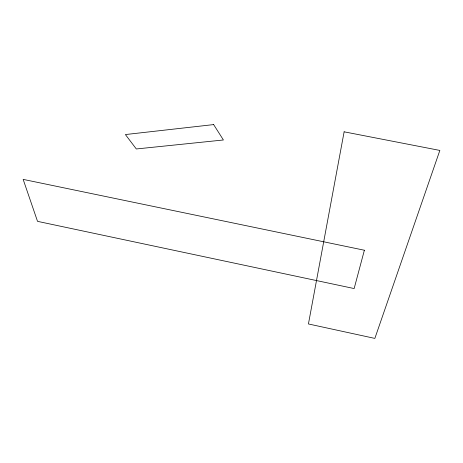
<?xml version="1.0" encoding="UTF-8"?>
<svg xmlns="http://www.w3.org/2000/svg" width="463" height="463" viewBox="0 0 463 463"><rect width="100%" height="100%" fill="white"/><g stroke="black" fill="none" stroke-linecap="round" stroke-linejoin="round"><path stroke-width="0.69" d="M344.125 131.816L308.433 323.961L374.851 338.407L439.85 150.429L344.125 131.816M364.375 250.234L354.143 288.559L37.526 221.349L23.15 179.384L364.375 250.234M213.64 124.593L125.392 134.559L136.313 148.964L223.409 139.982L213.64 124.593"/></g></svg>
